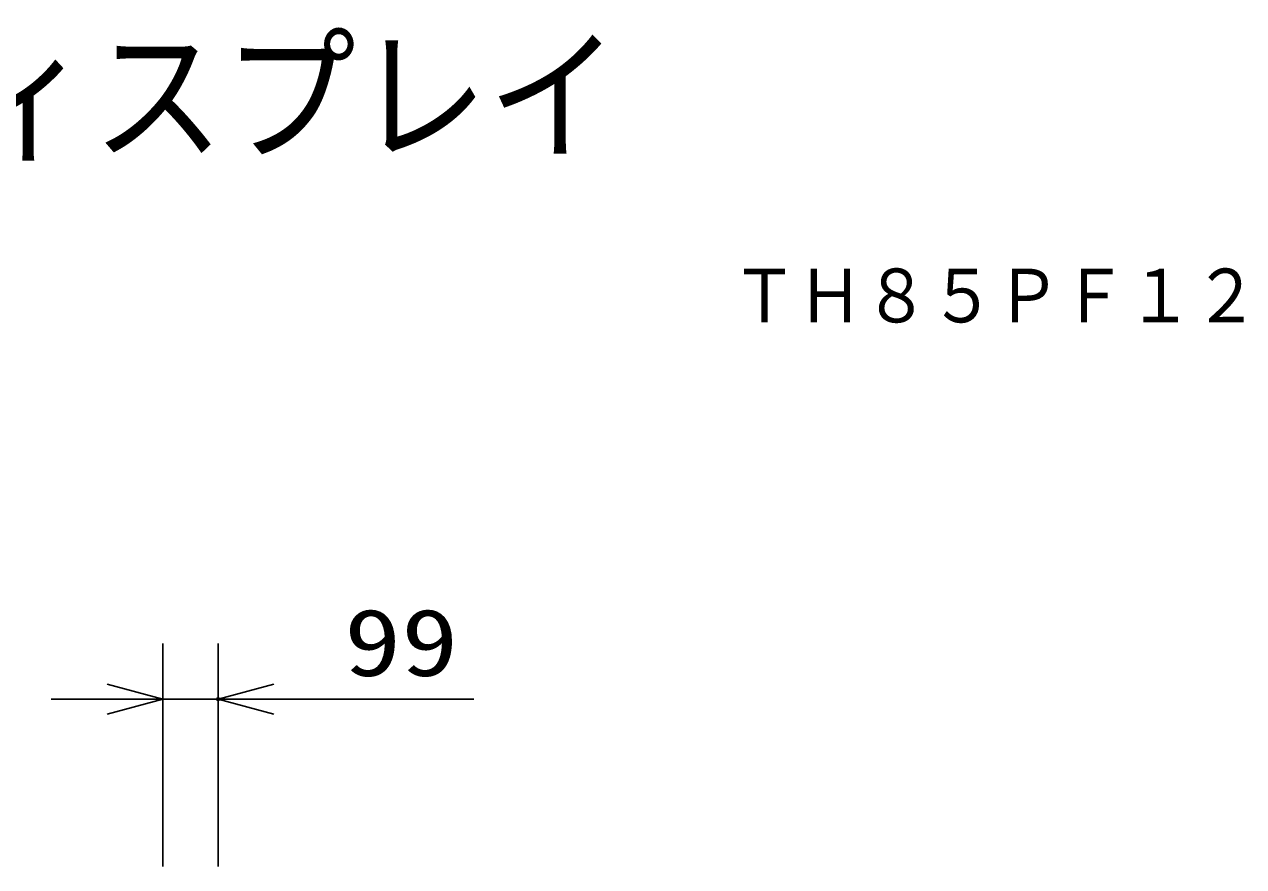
# Model space of a CAD drawing. Units: millimetres, scale not verified. Extents: x -63 to 63, y -57 to 57.
# Drawn here: x 18.76 to 62.45, y 27.21 to 57.39 of the extents above; entities that cross this region are included whole.
import ezdxf
from ezdxf.enums import TextEntityAlignment as Align

# ---------------------------------------------------------------- set-up
doc = ezdxf.new("R2010")
doc.units = ezdxf.units.MM
doc.header["$LTSCALE"] = 0.190236
doc.header["$PDMODE"] = 32
doc.header["$PDSIZE"] = 0.0951
for name, color, linetype in [('0-0_MOJI1', 2, 'Continuous'), ('0-1_TOUROKU', 1, 'Continuous'), ('0-2_GAIKEI', 1, 'Continuous'), ('0-3_WAKU', 7, 'Continuous')]:
    doc.layers.add(name, color=color, linetype=linetype)
doc.styles.add('ＭＳ ゴシック', font='')
doc.styles.get('ＭＳ ゴシック').set_extended_font_data('MS Gothic')

# ---------------------------------------------------------------- blocks, each defined once
blk = doc.blocks.new('_OPEN30')
at = {"layer": '0-3_WAKU'}
blk.add_line((0, 0), (-1, 0), dxfattribs=at)
blk.add_lwpolyline([(-1, 0.26795), (0, 0), (-1, -0.26795)], dxfattribs=at)

msp = doc.modelspace()

# ---------------------------------------------------------------- linework, layer by layer
at = {"layer": '0-2_GAIKEI', "color": 3}
for p, q in [((23.7175, 27.2065), (23.7175, 35.2066)), ((25.6975, 27.2065), (25.6975, 35.2066)), ((21.7175, 33.2066), (19.7175, 33.2066)), ((23.7175, 33.2066), (25.6975, 33.2066)), ((27.6975, 33.2066), (34.8642, 33.2066))]:
    msp.add_line(p, q, dxfattribs=at)
at = {"layer": '0-3_WAKU'}
msp.add_point((25.6975, 33.2066), dxfattribs=at)

# ---------------------------------------------------------------- block references
at = {"layer": '0-2_GAIKEI', "xscale": 2, "yscale": 2}
msp.add_blockref('_OPEN30', (23.7175, 33.2066), dxfattribs=at)
at = {"layer": '0-2_GAIKEI', "xscale": 2, "yscale": 2, "rotation": 180}
msp.add_blockref('_OPEN30', (25.6975, 33.2066), dxfattribs=at)

# ---------------------------------------------------------------- texts
at = {"layer": '0-0_MOJI1', "style": 'ＭＳ ゴシック', "width": 0.9}
msp.add_text('ハイビジョンプラズマディスプレイ', height=3.848, dxfattribs=at).set_placement((-35.5001, 51.7599), align=Align.BOTTOM_LEFT)
at = {"layer": '0-1_TOUROKU', "style": 'ＭＳ ゴシック', "width": 0.9}
msp.add_text('ＴＨ８５ＰＦ１２', height=1.925, dxfattribs=at).set_placement((44.1, 46.13), align=Align.BOTTOM_LEFT)
at = {"layer": '0-2_GAIKEI', "color": 3, "style": 'ＭＳ ゴシック', "width": 1.25}
msp.add_text('99', height=2.406, dxfattribs=at).set_placement((30.2139, 33.3161), align=Align.BOTTOM_LEFT)

doc.saveas('drawing.dxf')
